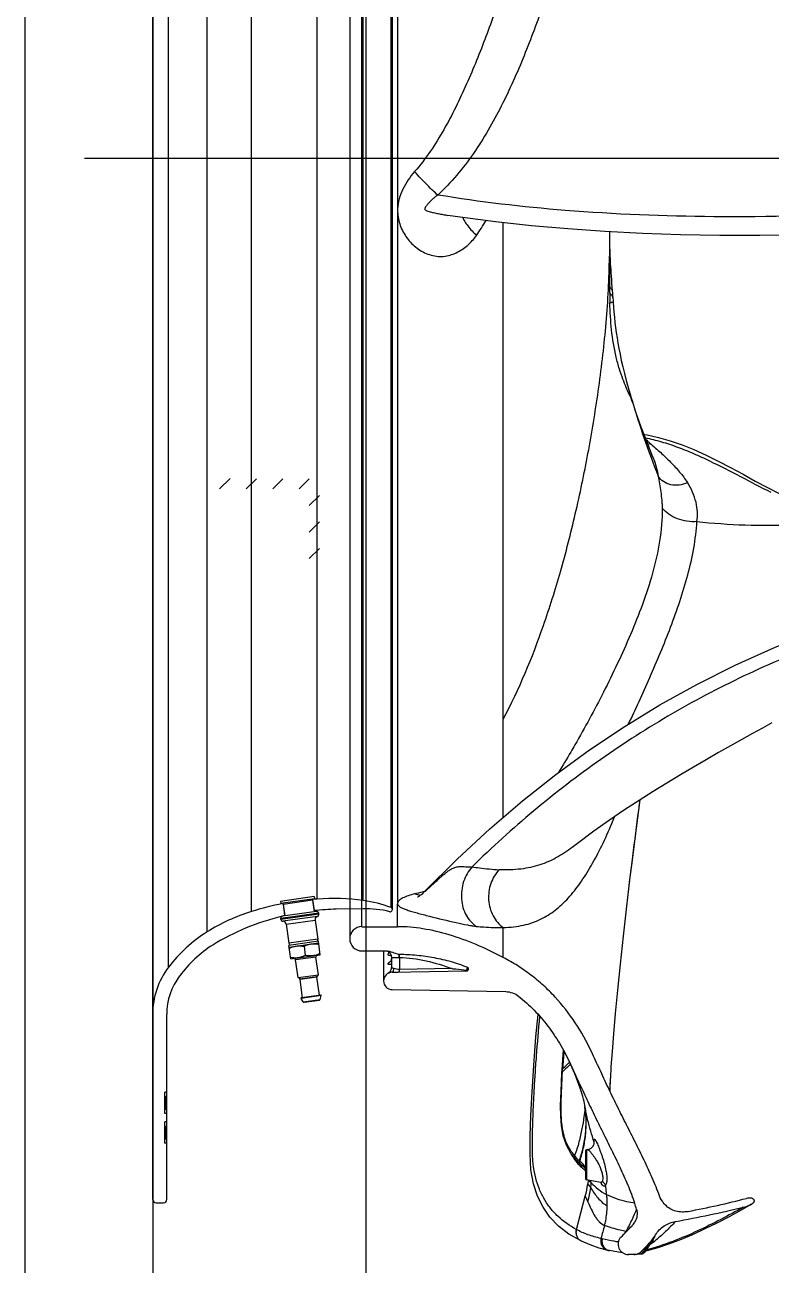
# Model space of a CAD drawing. Header units: millimetres. Extents: x -95754 to 177808, y 34455 to 150605.
# Drawn here: x 174291.5 to 174466.5, y 139345.3 to 139636.2 of the extents above; entities that cross this region are included whole.
import ezdxf

# ---------------------------------------------------------------- set-up
doc = ezdxf.new("R2010")
doc.units = ezdxf.units.MM
doc.header["$LTSCALE"] = 300
doc.linetypes.add('HIDDEN2', pattern=[4.7625, 3.175, -1.5875])
doc.layers.add('A-ETC-기계', color=253, linetype='Continuous')
doc.layers.add('HID', color=86, linetype='HIDDEN2')

# ---------------------------------------------------------------- blocks, each defined once
blk = doc.blocks.new('HATCHING_BL1', base_point=(26.854, 62.733))
at = {"color": 8, "linetype": 'Continuous'}
for p, q in [((25.693, 74.331), (25.56, 74.465)), ((25.693, 73.554), (25.393, 73.854)), ((25.693, 72.776), (25.393, 73.076)), ((25.602, 72.089), (25.393, 72.298)), ((26.383, 72.086), (26.084, 72.385)), ((27.163, 72.084), (26.862, 72.385)), ((27.943, 72.081), (27.64, 72.385)), ((25.983, 53.045), (25.687, 53.341)), ((26.761, 53.045), (26.462, 53.343)), ((27.539, 53.045), (27.237, 53.346)), ((28.316, 53.045), (28.012, 53.348)), ((25.693, 52.557), (25.393, 52.857)), ((25.693, 51.78), (25.393, 52.08)), ((25.693, 51.002), (25.393, 51.302))]:
    blk.add_line(p, q, dxfattribs=at)
blk = doc.blocks.new('A$Cefb55bcc')
at = {"color": 8, "linetype": 'ByBlock', "ltscale": 3}
for p, q in [((132.12, -125.39), (132.12, -975.39)), ((162.12, -175.7), (162.12, -924.99)), ((212.12, -175.7), (212.12, -924.99)), ((162.12, -794.45), (162.12, -306.24)), ((165.8, -740.02), (165.8, -360.68)), ((174.85, -731.72), (174.85, -368.97)), ((208.31, -367.37), (208.31, -733.32)), ((211.16, -730.48), (211.16, -370.22)), ((185.25, -726.93), (185.25, -373.76)), ((218, -726.01), (218, -374.68)), ((218.31, -726.48), (218.31, -374.22)), ((200.71, -724), (200.71, -376.7)), ((211.49, -724.35), (211.49, -376.35)), ((219.53, -383.29), (219.53, -562.24)), ((234.3, -550.35), (146.12, -550.35)), ((626.85, -550.35), (200.31, -550.35)), ((219.53, -562.8), (219.53, -724.96)), ((231.31, -563.66), (231.31, -563.66)), ((244.31, -611.34), (244.31, -565.38)), ((269.21, -569.34), (269.21, -569.64)), ((269.21, -569.64), (269.22, -570.01)), ((269.22, -570.01), (269.23, -570.43)), ((269.2, -572.58), (269.19, -574.32)), ((269.23, -570.43), (269.24, -570.89)), ((269.28, -572.22), (269.29, -572.58)), ((269.29, -572.58), (269.3, -572.82)), ((269.3, -572.82), (269.32, -573.31)), ((269.87, -581.37), (269.87, -581.37)), ((270, -582.94), (270, -582.94)), ((273.98, -605.4), (273.98, -605.4)), ((273.98, -605.4), (274.03, -605.56)), ((274.58, -607.35), (274.48, -607.06)), ((274.58, -607.36), (274.58, -607.35)), ((244.31, -644.45), (244.31, -611.34)), ((279.34, -620.26), (279.34, -620.26)), ((244.31, -704.8), (244.31, -644.45)), ((269.75, -706.25), (269.76, -706.23)), ((269.76, -706.31), (269.77, -706.29)), ((261.7, -710.95), (260.46, -711.89)), ((274.44, -715.36), (274.09, -718.24)), ((274.36, -716.04), (273.86, -720.08)), ((274.09, -718.24), (273.93, -719.57)), ((273.93, -719.57), (273.78, -720.78)), ((199.99, -723.43), (192.07, -724.54)), ((200.06, -723.93), (192.14, -725.03)), ((199.56, -724.3), (192.73, -725.26)), ((199.56, -724.3), (199.94, -726.97)), ((199.59, -724.13), (199.95, -726.71)), ((199.99, -723.43), (200.06, -723.93)), ((192.07, -724.54), (192.14, -725.03)), ((200.48, -726.89), (192.56, -728)), ((192.66, -725.1), (193.05, -727.89)), ((192.73, -725.26), (193.1, -727.93)), ((199.95, -726.71), (199.9, -726.72)), ((211.49, -726.28), (205.16, -726.39)), ((219.53, -730.48), (219.53, -725.1)), ((201.04, -727.32), (192.13, -728.57)), ((192.17, -728.79), (192.13, -728.57)), ((201.08, -727.54), (192.17, -728.79)), ((200.74, -728.08), (192.63, -729.22)), ((193.1, -727.88), (193.05, -727.89)), ((193.38, -729.91), (200.21, -728.95)), ((193.38, -729.91), (194.01, -734.36)), ((200.21, -728.95), (200.84, -733.41)), ((201.08, -727.54), (201.04, -727.32)), ((211.16, -730.48), (219.53, -730.48)), ((244.31, -737.7), (244.31, -730.68)), ((200.84, -733.41), (194.01, -734.36)), ((194.01, -734.36), (194.27, -734.83)), ((200.95, -733.89), (194.03, -734.86)), ((194.47, -738.03), (194.03, -734.86)), ((194.08, -735.26), (201.01, -734.29)), ((197.59, -735.08), (197.89, -737.24)), ((200.84, -733.41), (200.71, -733.93)), ((201.4, -737.06), (200.96, -733.89)), ((194.47, -738.03), (201.4, -737.06)), ((200.37, -737.61), (195.61, -738.28)), ((196.2, -742.43), (195.61, -738.28)), ((200.95, -741.77), (200.37, -737.61)), ((211.16, -736.17), (216.85, -736.17)), ((216.24, -736.17), (216.24, -743.21)), ((218.14, -737.54), (218.14, -740.09)), ((219.82, -737.7), (219.96, -737.7)), ((219.96, -737.7), (219.96, -740.53)), ((196.2, -742.43), (200.95, -741.77)), ((200.66, -742.15), (200.95, -741.77)), ((218.24, -741.18), (235.76, -740.87)), ((218.34, -741.16), (218.24, -741.16)), ((219.96, -741.14), (219.67, -741.14)), ((232.3, -740.32), (219.96, -740.53)), ((235.77, -740.7), (235.88, -740.73)), ((236.11, -740.34), (236.05, -740.63)), ((196.58, -742.72), (196.2, -742.43)), ((196.58, -742.72), (200.66, -742.15)), ((200.62, -742.3), (196.66, -742.86)), ((197.26, -747.13), (196.66, -742.86)), ((201.22, -746.58), (200.62, -742.3)), ((201.62, -746.66), (196.9, -747.32)), ((197.4, -748.1), (196.9, -747.32)), ((201.51, -746.53), (196.97, -747.17)), ((197.4, -748.1), (201.34, -747.55)), ((201.34, -747.55), (201.62, -746.66)), ((218.24, -745.24), (244.89, -745.71)), ((197.6, -748.19), (201.18, -747.69)), ((165.42, -794.45), (165.42, -751.01)), ((258.11, -764.04), (258.41, -759.4)), ((264.99, -759.77), (264.97, -759.73)), ((258.07, -764.74), (258.11, -764.03)), ((258.11, -764.03), (258.11, -764.04)), ((258.18, -764.76), (258.2, -764.49)), ((258.19, -764.75), (258.2, -764.49)), ((258.2, -764.49), (258.22, -764.04)), ((258.22, -764.04), (258.24, -763.78)), ((259.82, -762.16), (259.83, -762.19)), ((269.57, -763.36), (269.42, -766.02)), ((269.42, -765.99), (269.41, -766.1)), ((269.42, -766.02), (269.41, -766.1)), ((269.44, -765.54), (269.42, -766.02)), ((165.42, -769.27), (164.92, -769.27)), ((164.92, -774.27), (164.92, -769.27)), ((164.92, -770.27), (165.22, -770.27)), ((165.22, -773.27), (165.22, -770.27)), ((164.92, -771.8), (165.22, -771.8)), ((164.92, -773.27), (165.22, -773.27)), ((263.46, -772.88), (263.46, -772.91)), ((263.53, -773.06), (263.52, -772.92)), ((165.42, -774.27), (164.92, -774.27)), ((165.42, -776.27), (164.92, -776.27)), ((164.92, -781.27), (164.92, -776.27)), ((164.92, -777.27), (165.22, -777.27)), ((164.92, -778.8), (165.22, -778.8)), ((165.22, -780.27), (165.22, -777.27)), ((164.92, -780.27), (165.22, -780.27)), ((165.42, -781.27), (164.92, -781.27)), ((261.43, -785.2), (261.43, -785.2)), ((261.45, -785.22), (261.44, -785.21)), ((261.46, -785.23), (261.45, -785.22)), ((261.47, -785.24), (261.46, -785.23)), ((261.48, -785.26), (261.47, -785.24)), ((261.49, -785.27), (261.48, -785.26)), ((261.52, -785.29), (261.49, -785.27)), ((261.68, -785.48), (261.52, -785.29)), ((263.59, -783.1), (263.59, -789.6)), ((263.59, -783.11), (263.59, -789.59)), ((264.09, -782.76), (263.84, -782.81)), ((263.84, -782.81), (263.84, -789.89)), ((261.71, -785.51), (261.68, -785.48)), ((261.74, -785.54), (261.71, -785.51)), ((261.76, -785.57), (261.74, -785.54)), ((261.79, -785.59), (261.76, -785.57)), ((261.81, -785.62), (261.79, -785.59)), ((261.84, -785.65), (261.81, -785.62)), ((261.86, -785.67), (261.84, -785.65)), ((261.89, -785.7), (261.86, -785.67)), ((261.91, -785.72), (261.89, -785.7)), ((261.93, -785.75), (261.91, -785.72)), ((261.96, -785.77), (261.93, -785.75)), ((261.98, -785.79), (261.96, -785.77)), ((262.01, -785.82), (261.98, -785.79)), ((262.03, -785.84), (262.01, -785.82)), ((262.05, -785.86), (262.03, -785.84)), ((262.08, -785.88), (262.05, -785.86)), ((262.1, -785.91), (262.08, -785.88)), ((262.12, -785.93), (262.1, -785.91)), ((262.15, -785.95), (262.12, -785.93)), ((262.17, -785.97), (262.15, -785.95)), ((262.2, -785.99), (262.17, -785.97)), ((262.22, -786.01), (262.2, -785.99)), ((262.24, -786.03), (262.22, -786.01)), ((262.27, -786.05), (262.24, -786.03)), ((262.29, -786.07), (262.27, -786.05)), ((262.33, -786.1), (262.29, -786.07)), ((262.36, -786.13), (262.33, -786.1)), ((262.4, -786.16), (262.36, -786.13)), ((262.43, -786.19), (262.4, -786.16)), ((262.47, -786.22), (262.43, -786.19)), ((262.5, -786.25), (262.47, -786.22)), ((262.54, -786.28), (262.5, -786.25)), ((262.58, -786.3), (262.54, -786.28)), ((262.61, -786.33), (262.58, -786.3)), ((262.66, -786.37), (262.61, -786.33)), ((262.71, -786.41), (262.66, -786.37)), ((262.76, -786.45), (262.71, -786.41)), ((262.85, -786.51), (262.91, -786.55)), ((262.91, -786.55), (262.85, -786.51)), ((263.01, -786.63), (262.91, -786.55)), ((262.96, -786.59), (262.95, -786.58)), ((262.96, -786.59), (262.95, -786.58)), ((262.96, -786.59), (263.01, -786.63)), ((263.59, -787.29), (263.58, -787.27)), ((267.12, -790.47), (263.84, -789.89)), ((267.12, -790.47), (267.12, -790.47)), ((261.45, -801.49), (263.54, -793.72)), ((162.92, -795.25), (164.62, -795.25)), ((261.45, -801.49), (261.44, -801.48)), ((273.07, -801.95), (272.66, -802.52)), ((273.07, -801.95), (272.66, -802.52)), ((262.62, -804.2), (262.61, -804.19)), ((262.62, -804.2), (262.63, -804.2)), ((271.3, -804.36), (271.24, -804.43)), ((276.64, -806.68), (278.29, -805)), ((279.74, -804.28), (278.48, -805.26)), ((268.89, -806.4), (268.89, -806.4)), ((269.2, -806.46), (269.2, -806.46)), ((275.01, -807.35), (273.66, -807.35)), ((276.9, -807.21), (276.9, -807.21)), ((277.28, -806.97), (277.28, -806.97))]:
    blk.add_line(p, q, dxfattribs=at)
for points in [[(373.74, -564.81), (367.22, -565.39), (355.81, -566.28), (344.83, -567.01), (334.25, -567.57), (324.02, -567.98), (314.1, -568.25), (304.46, -568.37), (295.07, -568.36), (285.9, -568.2), (276.92, -567.9), (268.12, -567.45), (259.46, -566.86), (250.93, -566.1), (242.52, -565.18), (234.2, -564.08), (231.31, -563.66)], [(269.24, -570.89), (269.25, -571.39), (269.26, -571.66), (269.27, -571.93), (269.28, -572.22)], [(269.32, -573.31), (269.35, -573.8), (269.38, -574.41), (269.41, -575.05), (269.45, -575.71), (269.5, -576.42), (269.54, -577.16), (269.59, -577.94), (269.65, -578.75), (269.71, -579.61), (269.79, -580.52), (269.87, -581.37)], [(269.87, -581.37), (269.91, -581.82), (269.96, -582.46), (270, -582.94)], [(270, -582.94), (270.05, -583.73), (270.07, -584.05)], [(270.07, -584.05), (270.15, -585.17), (270.25, -586.38), (270.36, -587.57), (270.49, -588.76), (270.63, -589.94), (270.79, -591.14), (270.98, -592.35), (271.18, -593.6), (271.42, -594.89), (271.69, -596.25), (271.99, -597.69), (272.34, -599.21), (272.72, -600.78), (273.14, -602.4), (273.59, -604.05), (273.98, -605.4)], [(273.98, -605.4), (274.02, -605.51), (274.3, -606.47), (274.58, -607.35)], [(274.58, -607.36), (275.34, -609.72), (276.58, -613.27), (278.02, -617.05), (279.34, -620.26)], [(277.25, -615.03), (278.04, -615.15), (280.73, -615.75), (283.46, -616.53), (286.22, -617.48), (289.01, -618.6), (291.85, -619.88), (294.73, -621.3), (297.63, -622.82), (300.53, -624.39), (303.4, -625.97), (306.24, -627.48), (309.01, -628.89), (311.72, -630.16), (314.32, -631.24), (316.84, -632.13), (319.28, -632.83), (321.67, -633.36), (324.03, -633.71), (326.35, -633.89), (328.64, -633.91), (330.89, -633.77), (333.09, -633.48), (335.1, -633.09)], [(233.47, -714.62), (241.13, -707.52), (248.82, -700.94), (256.6, -694.8), (264.52, -689.04), (272.65, -683.61), (281.04, -678.49), (289.71, -673.67), (298.67, -669.16), (307.89, -664.99), (317.34, -661.19), (326.99, -657.77), (336.84, -654.72), (346.97, -652.03), (357.44, -649.69), (368.33, -647.7), (374.27, -646.8)], [(307.28, -682.64), (305.06, -683.89), (302.72, -685.2), (300.25, -686.59), (297.6, -688.08), (294.81, -689.67), (291.89, -691.34), (288.89, -693.09), (285.83, -694.9), (282.7, -696.79), (279.49, -698.77), (276.17, -700.87), (272.75, -703.11), (269.2, -705.52), (265.52, -708.12), (261.7, -710.95)], [(276.35, -700.76), (275.47, -707.34), (274.36, -716.04)], [(224.18, -723.51), (224.17, -723.52), (224.17, -723.52), (224.22, -723.5), (224.31, -723.45), (224.45, -723.37), (224.64, -723.27), (224.86, -723.12), (225.13, -722.93), (225.41, -722.69), (225.71, -722.42), (233.47, -714.62)], [(273.93, -719.57), (273.2, -725.65), (272.4, -732.67), (271.69, -739.29), (271.07, -745.37), (270.55, -750.83), (270.14, -755.62), (269.82, -759.77), (269.57, -763.36)], [(218.14, -737.54), (218.14, -737.5), (218.12, -737.36), (218.08, -737.22), (218.03, -737.08), (217.96, -736.95), (217.88, -736.82), (217.79, -736.71), (217.69, -736.61), (217.59, -736.53), (217.48, -736.45), (217.38, -736.38), (217.27, -736.33), (217.16, -736.28), (217.05, -736.25), (216.95, -736.22), (216.86, -736.2), (216.77, -736.19)], [(217.89, -738.71), (217.89, -738.71), (217.91, -738.68), (217.96, -738.61), (218.03, -738.5), (218.09, -738.34), (218.13, -738.15), (218.14, -738.06)], [(217.52, -741.21), (217.52, -741.21), (217.52, -741.21), (217.54, -741.2), (217.58, -741.17), (217.64, -741.12), (217.71, -741.06), (217.8, -740.96), (217.89, -740.84), (217.98, -740.7), (218.05, -740.54), (218.1, -740.36), (218.13, -740.18), (218.14, -740.09)], [(262.61, -804.19), (259.7, -802.57), (257.26, -800.69), (255.26, -798.59), (253.64, -796.27), (252.36, -793.69), (251.41, -790.81), (250.8, -787.54), (250.59, -783.77), (250.63, -779.59), (250.78, -774.73), (251.05, -769.2), (251.45, -763.05), (251.98, -756.34), (252.47, -751.08)], [(261.43, -785.2), (260.22, -783.74), (259.12, -781.76), (258.38, -779.56), (257.96, -777.17), (257.78, -774.85), (257.75, -772.39), (257.85, -769.17), (258.07, -764.74)], [(263.52, -772.92), (263.51, -772.89), (263.5, -772.77), (263.47, -772.59), (263.43, -772.31), (263.36, -771.96), (263.26, -771.51), (263.13, -770.96), (262.96, -770.3), (262.72, -769.49), (262.42, -768.55), (262.05, -767.49), (261.59, -766.28), (261.06, -764.96), (260.47, -763.58), (259.83, -762.19)], [(269.41, -766.1), (269.32, -767.93), (269.28, -768.99)], [(264.09, -782.76), (264.22, -782.74), (264.48, -782.65), (264.72, -782.54), (264.92, -782.41), (265.1, -782.25), (265.26, -782.09), (265.38, -781.92), (265.48, -781.75), (265.55, -781.6), (265.6, -781.47), (265.62, -781.36), (265.64, -781.28), (265.65, -781.22), (265.65, -781.21)], [(261.44, -785.21), (261.43, -785.2), (261.43, -785.2)], [(263, -786.62), (262.98, -786.6), (262.97, -786.59), (262.96, -786.58)], [(263.5, -787.16), (263.46, -787.11), (263.42, -787.06), (263.38, -787.02), (263.34, -786.97), (263.3, -786.92), (263.26, -786.88), (263.22, -786.84), (263.18, -786.8), (263.15, -786.76), (263.11, -786.72), (263.08, -786.69), (263.05, -786.66), (263.02, -786.64), (263, -786.62)], [(263.58, -787.27), (263.54, -787.22), (263.5, -787.16)], [(267.39, -790.59), (267.39, -790.59), (267.36, -790.56), (267.29, -790.52), (267.18, -790.48), (267.12, -790.47)], [(302.5, -795.56), (300.12, -796.93), (297.26, -798.51), (294.42, -800), (291.6, -801.38), (288.8, -802.65), (286.03, -803.82), (283.28, -804.86), (280.58, -805.77), (277.94, -806.54), (277.54, -806.64)], [(268.89, -806.4), (266.79, -805.87), (264.68, -805.12), (262.63, -804.2)], [(279.86, -803.03), (279.6, -803.49), (279.03, -804.42), (278.45, -805.32), (277.87, -806.18), (277.42, -806.81)], [(269.2, -806.46), (269.11, -806.44), (268.89, -806.4)], [(272.33, -806.95), (271.81, -806.89), (270.44, -806.69), (269.2, -806.46)], [(276.08, -807.32), (275.7, -807.34), (275.31, -807.35), (275.01, -807.35)], [(276.9, -807.21), (276.87, -807.22), (276.82, -807.23), (276.78, -807.24), (276.74, -807.25), (276.7, -807.26), (276.67, -807.27), (276.63, -807.27), (276.6, -807.28), (276.56, -807.28), (276.53, -807.29), (276.49, -807.29), (276.45, -807.29), (276.41, -807.3), (276.37, -807.3), (276.33, -807.31), (276.29, -807.31), (276.24, -807.31), (276.19, -807.31), (276.14, -807.32), (276.08, -807.32)], [(277.28, -806.97), (277.27, -806.98), (277.24, -807.01), (277.2, -807.04), (277.15, -807.08), (277.1, -807.11), (277.05, -807.14), (277.01, -807.16), (276.96, -807.18), (276.92, -807.2), (276.9, -807.21)], [(277.42, -806.81), (277.39, -806.86), (277.31, -806.94), (277.28, -806.97)]]:
    blk.add_lwpolyline(points, dxfattribs=at)
for centre, radius, start, end in [((168.02, -520.19), 84.98, 325.4695, 328.2673), ((626.47, -575.14), 357.27, 179.8679, 180.822), ((613.92, -575.29), 344.73, 180.8269, 181.0812), ((606.33, -575.44), 337.13, 181.0807, 181.4841), ((691.58, -481.73), 435.52, 196.5177, 196.7234), ((485.11, -543.77), 219.94, 196.7232, 201.6178), ((152.75, -656.94), 127, 337.1355, 337.9), ((199.86, -724.26), 0.3, 97.9731, 187.9731), ((205.42, -791.02), 67.19, 94.0214, 94.9487), ((204.39, -776.34), 52.47, 82.2268, 94.0214), ((198.81, -770.01), 45.17, 107.4767, 122.0319), ((205.42, -791.02), 67.19, 100.9967, 107.4767), ((192.43, -725.3), 0.3, 7.9731, 97.9731), ((206.16, -784.03), 57.65, 91, 96.1882), ((200.55, -727.39), 0.5, 7.9731, 97.9731), ((207.52, -753.41), 29.33, 69.0782, 82.2268), ((211.92, -750.82), 24.54, 76.4187, 91), ((217.81, -726.48), 0.5, 254.9225, 68.343), ((206.16, -784.03), 57.65, 103.7661, 121.3449), ((192.63, -728.5), 0.5, 97.9731, 187.9731), ((192.66, -728.72), 0.5, 187.9731, 266.8856), ((206.16, -784.03), 57.65, 103.1494, 103.6484), ((192.59, -730.02), 0.8, 7.9731, 86.8856), ((201, -728.84), 0.8, 109.0606, 187.9731), ((200.58, -727.61), 0.5, 289.0606, 7.9731), ((192.79, -760.39), 33.82, 122.0319, 142.948), ((211.16, -733.32), 2.85, 90, 270), ((192.79, -760.39), 30.52, 122.988, 142.948), ((195.22, -738.33), 0.4, 7.9731, 97.9731), ((200.76, -737.55), 0.4, 97.9731, 187.9731), ((218.64, -739.94), 1.56, 113.4045, 114.1952), ((101.42, -736.52), 118.54, 359.4277, 359.8096), ((180.36, -751.01), 18.25, 142.948, 180), ((218.27, -743.21), 2.03, 91, 269), ((218.25, -743.3), 2.14, 91.9592, 95.019), ((218.25, -743.29), 2.13, 90.4401, 91.9568), ((215.32, -477.88), 263.3, 270.657, 270.9463), ((235.69, -741.06), 0.37, 77.1878, 82.4788), ((235.76, -740.57), 0.3, 271, 348.9326), ((180.36, -751.01), 14.95, 142.948, 180), ((196.46, -742.88), 0.2, 7.9731, 52.9731), ((200.82, -742.27), 0.2, 142.9731, 187.9731), ((196.98, -747.27), 0.1, 97.9731, 212.9731), ((201.15, -747.49), 0.2, 277.9731, 342.9731), ((201.52, -746.63), 0.1, 342.9731, 97.9731), ((197.57, -747.99), 0.2, 212.9731, 277.9731), ((639.59, -786.13), 382, 176.0228, 176.6458), ((242.67, -745.54), 23.98, 310.4789, 315.8036), ((494.76, -778.02), 225.67, 177.2056, 177.4817), ((540.17, -780.23), 271.13, 177.0118, 177.2054), ((483.84, -777.5), 214.73, 177.4906, 177.7403), ((242.61, -771.34), 20.91, 355.3324, 355.6922), ((248.72, -771.78), 14.78, 355.8907, 356.7973), ((245.2, -771.54), 18.31, 355.798, 355.9264), ((268.67, -772.49), 5.17, 186.2692, 189.4585), ((264.18, -781.45), 1.47, 7.105, 15.8872), ((263.89, -783.1), 0.3, 100, 180), ((270.31, -778.32), 11.51, 228.0913, 234.2893), ((267.31, -780.39), 7.57, 232.6399, 233.6841), ((269.22, -777.81), 10.78, 233.6438, 233.8317), ((275.89, -768.62), 22.14, 234.1133, 234.2689), ((270.76, -775.99), 13.16, 233.6295, 233.8089), ((242.16, -787.99), 22.13, 345.0028, 352.6355), ((263.89, -789.6), 0.3, 180, 260), ((259.06, -790.79), 5.83, 2.6179, 7.1422), ((271.1, -788.83), 4.22, 203.408, 204.7032), ((270.73, -789), 3.82, 204.713, 205.4679), ((162.92, -794.45), 0.8, 180, 270), ((164.62, -794.45), 0.8, 270, 0), ((236.76, -808.09), 40.43, 16.2899, 18.3713), ((241.85, -556.37), 246.98, 279.9886, 283.755), ((239.97, -551.32), 250.53, 280.9777, 284.1868), ((271.46, -797.67), 4.25, 315.5346, 330.6436), ((436.16, -848.83), 174.9, 163.9762, 165.0147), ((-644.76, 103.06), 1289.08, 315.32483, 315.48891), ((270.48, -802.39), 2.63, 6.7993, 9.6773), ((269.97, -796.82), 11.67, 315.4895, 329.5108), ((263.53, -802.28), 2.12, 244.425, 244.8429), ((276.12, -769.37), 35.38, 255.4026, 255.8888), ((273.86, -804.71), 2.63, 173.7359, 179.5528), ((266.4, -793.03), 12.39, 293.0447, 293.2307), ((247.27, -786.94), 35.9, 326.6203, 329.7888), ((275.07, -805.13), 2.21, 308.6812, 315.3631), ((275.97, -805.69), 1.64, 297.91, 301.3101), ((275.95, -805.66), 1.67, 301.3703, 315.9298), ((276.53, -806.18), 1.09, 289.8, 297.4331), ((276.53, -806.18), 1.09, 297.4454, 306.6146), ((248.34, -787.63), 34.63, 326.3398, 326.6087), ((276.53, -806.18), 1.09, 306.6242, 313.2879)]:
    blk.add_arc(centre, radius, start, end, dxfattribs=at)
for points, knots in [([(244.31, -510.39), (243.01, -514.19), (240.32, -521.75), (236.59, -531.05), (233.22, -538.31), (230.41, -543.61), (227.26, -548.71), (224.83, -551.89), (223.52, -553.39)], [0, 0, 0, 0, 0.250638, 0.501032, 0.62599, 0.750741, 0.875347, 1, 1, 1, 1]), ([(253.75, -514.1), (252.32, -518.18), (250.06, -524.26), (246.67, -532.21), (243.89, -538.05), (240.83, -543.73), (236.25, -550.99), (232.1, -555.99), (228.95, -558.9)], [0, 0, 0, 0, 0.251318, 0.37669, 0.501795, 0.626618, 0.751202, 1, 1, 1, 1]), ([(223.52, -553.39), (222.98, -554.01), (221.99, -555.34), (220.74, -557.47), (219.81, -559.77), (219.55, -561.41), (219.53, -562.24)], [0, 0, 0, 0, 0.249934, 0.500162, 0.750255, 1, 1, 1, 1]), ([(228.95, -558.9), (228.57, -558.58), (227.75, -557.83), (225.91, -556.02), (224.49, -554.49), (223.52, -553.39)], [0, 0, 0, 0, 0.190599, 0.432261, 1, 1, 1, 1]), ([(228.95, -558.9), (228.73, -559.03), (228.31, -559.34), (227.73, -559.86), (227.18, -560.4), (226.74, -560.88), (226.4, -561.28), (226.2, -561.53), (226.06, -561.74), (225.96, -561.91), (225.9, -562.06), (225.89, -562.19), (225.94, -562.35), (226.13, -562.49), (226.47, -562.64), (227.09, -562.82), (227.98, -563.03), (229.06, -563.25), (230.17, -563.46), (230.93, -563.6), (231.31, -563.66)], [0, 0, 0, 0, 0.075442, 0.151335, 0.227254, 0.303046, 0.340838, 0.378524, 0.397352, 0.416229, 0.435174, 0.444446, 0.453034, 0.481934, 0.509176, 0.562672, 0.669046, 0.776228, 0.885698, 1, 1, 1, 1]), ([(373.74, -559.97), (360.04, -561.32), (333.39, -563.4), (295.01, -564.38), (260.39, -563.04), (238.84, -560.54), (228.95, -558.9)], [0, 0, 0, 0, 0.284469, 0.552321, 0.7928, 1, 1, 1, 1]), ([(219.53, -562.24), (219.52, -562.33), (219.52, -562.52), (219.52, -562.7), (219.53, -562.8)], [0, 0, 0, 0, 0.500024, 1, 1, 1, 1]), ([(219.53, -562.8), (219.56, -563.9), (220, -566.12), (221.62, -569.07), (223.98, -571.47), (226.47, -572.8), (228.62, -573.29), (230.25, -573.33), (231.83, -573.04), (233.31, -572.46), (234.68, -571.67), (236.35, -570.4), (237.44, -569.23), (238.03, -568.36)], [0, 0, 0, 0, 0.127611, 0.255419, 0.383459, 0.510824, 0.573906, 0.636127, 0.697488, 0.758227, 0.818643, 0.878966, 1, 1, 1, 1]), ([(234.79, -564.16), (234.93, -564.49), (235.31, -565.18), (236.34, -566.63), (237.31, -567.68), (238.03, -568.36)], [0, 0, 0, 0, 0.202447, 0.441081, 1, 1, 1, 1]), ([(269.21, -567.51), (269.21, -567.94), (269.21, -569.62), (269.2, -571.31), (269.2, -572.58)], [0, 0, 0, 0, 0.250286, 1, 1, 1, 1]), ([(244.31, -681.78), (248.04, -674.76), (252.81, -663.28), (257.89, -647.03), (261.35, -633.56), (264.29, -619.43), (266.71, -604.78), (268.2, -592.27), (268.96, -582.07), (269.16, -576.91), (269.19, -574.32)], [0, 0, 0, 0, 0.214777, 0.333996, 0.459759, 0.59006, 0.723739, 0.860568, 0.9301, 1, 1, 1, 1]), ([(269.19, -574.32), (269.19, -574.18), (269.2, -573.94), (269.21, -573.66), (269.22, -573.48), (269.23, -573.38), (269.24, -573.3), (269.25, -573.23), (269.27, -573.18), (269.27, -573.16), (269.29, -573.14), (269.3, -573.15), (269.31, -573.17), (269.32, -573.2), (269.32, -573.25), (269.32, -573.29), (269.32, -573.31)], [0, 0, 0, 0, 0.298341, 0.529083, 0.620447, 0.696537, 0.757979, 0.805442, 0.839644, 0.861453, 0.872536, 0.880608, 0.896582, 0.922032, 0.956686, 1, 1, 1, 1]), ([(269.23, -580.27), (269.33, -580.49), (269.53, -580.78), (269.78, -581.11), (269.86, -581.29), (269.87, -581.37)], [0, 0, 0, 0, 0.575621, 0.808629, 1, 1, 1, 1]), ([(270, -582.94), (269.98, -582.73), (269.7, -582.32), (269.39, -582), (269.25, -581.8)], [0, 0, 0, 0, 0.461879, 1, 1, 1, 1]), ([(270.07, -584.05), (270.07, -584.05), (270.06, -584.06), (270.05, -584.06), (270.02, -584.07), (269.98, -584.08), (269.91, -584.09), (269.81, -584.11), (269.69, -584.13), (269.53, -584.15), (269.4, -584.16), (269.31, -584.17)], [0, 0, 0, 0, 0.008404, 0.028319, 0.059232, 0.100014, 0.206434, 0.338786, 0.490832, 0.656974, 1, 1, 1, 1]), ([(273.8, -605.5), (273.58, -605.01), (273.08, -603.89), (272.3, -601.96), (271.48, -599.59), (270.44, -595.76), (269.6, -590.57), (269.36, -586.29), (269.31, -584.17)], [0, 0, 0, 0, 0.073125, 0.168041, 0.283321, 0.415758, 0.710041, 1, 1, 1, 1]), ([(274.48, -607.06), (274.39, -606.84), (274.17, -606.32), (273.94, -605.8), (273.8, -605.5)], [0, 0, 0, 0, 0.412224, 1, 1, 1, 1]), ([(307.13, -628.65), (304.74, -627.48), (299.97, -624.97), (293.97, -621.85), (289.03, -619.57), (285.28, -618.05), (281.48, -616.78), (278.9, -616.15), (277.59, -615.9)], [0, 0, 0, 0, 0.246973, 0.501279, 0.62801, 0.753058, 0.876491, 1, 1, 1, 1]), ([(277.68, -616.15), (277.77, -616.24), (278.12, -616.58), (278.49, -616.91), (278.78, -617.16)], [0, 0, 0, 0, 0.248565, 1, 1, 1, 1]), ([(278.78, -617.16), (278.73, -617.19), (278.54, -617.31), (278.33, -617.39), (278.17, -617.41)], [0, 0, 0, 0, 0.265674, 1, 1, 1, 1]), ([(278.78, -617.16), (279.6, -617.87), (281.23, -619.29), (283.57, -621.5), (285.69, -623.82), (286.93, -625.49), (287.48, -626.34)], [0, 0, 0, 0, 0.257306, 0.51092, 0.758999, 1, 1, 1, 1]), ([(279.34, -620.26), (279.49, -620.61), (280.05, -622.09), (280.42, -623.63), (280.64, -624.8)], [0, 0, 0, 0, 0.244914, 1, 1, 1, 1]), ([(280.64, -624.8), (280.76, -625.4), (280.98, -626.63), (281.26, -628.51), (281.45, -630.11), (281.55, -631.39), (281.58, -632.02), (281.59, -632.33)], [0, 0, 0, 0, 0.24193, 0.494226, 0.750017, 0.876519, 1, 1, 1, 1]), ([(287.48, -626.34), (286.87, -626.64), (285.57, -627.04), (283.58, -626.97), (281.82, -626.22), (280.96, -625.31), (280.64, -624.8)], [0, 0, 0, 0, 0.26813, 0.52278, 0.7644, 1, 1, 1, 1]), ([(289.71, -635.48), (289.98, -634), (289.74, -630.71), (288.4, -627.75), (287.48, -626.34)], [0, 0, 0, 0, 0.473165, 1, 1, 1, 1]), ([(281.59, -632.33), (281.62, -634.92), (281.16, -640.08), (279.42, -647.61), (277.02, -654.9), (274.2, -661.97), (271.11, -668.82), (266.86, -677.5), (263.43, -683.79), (261.09, -687.86)], [0, 0, 0, 0, 0.129846, 0.258675, 0.387141, 0.51475, 0.640681, 0.764092, 1, 1, 1, 1]), ([(289.71, -635.48), (288.93, -635.54), (287.37, -635.49), (285.12, -634.91), (283.13, -633.87), (282.04, -632.88), (281.59, -632.33)], [0, 0, 0, 0, 0.25938, 0.516232, 0.764454, 1, 1, 1, 1]), ([(289.71, -635.48), (297.23, -636.24), (312.38, -636.85), (327.49, -635.04), (334.87, -633.39)], [0, 0, 0, 0, 0.499965, 1, 1, 1, 1]), ([(273.62, -683.05), (274.49, -681.26), (276.21, -677.59), (279.62, -670.04), (282.86, -662.24), (285.75, -654.2), (287.64, -648.04), (289.08, -641.8), (289.61, -637.58), (289.71, -635.48)], [0, 0, 0, 0, 0.1184, 0.240472, 0.492198, 0.620085, 0.748021, 0.874952, 1, 1, 1, 1]), ([(380.11, -649.2), (373.36, -650.02), (359.9, -652.14), (340, -656.81), (320.56, -663.05), (301.8, -670.87), (283.91, -680.22), (267.05, -691.01), (251.36, -703.07), (241.64, -711.89), (236.99, -716.45)], [0, 0, 0, 0, 0.126721, 0.253613, 0.380309, 0.506465, 0.631775, 0.755907, 0.878683, 1, 1, 1, 1]), ([(261.09, -687.86), (260.77, -688.41), (259.51, -690.59), (258.22, -692.75), (257.24, -694.34)], [0, 0, 0, 0, 0.254286, 1, 1, 1, 1]), ([(276.32, -700.82), (276.15, -702.06), (275.51, -706.91), (274.89, -711.76), (274.44, -715.36)], [0, 0, 0, 0, 0.257875, 1, 1, 1, 1]), ([(244.31, -730.68), (245.15, -730.66), (246.75, -730.56), (249.05, -730.17), (251.15, -729.59), (253.07, -728.79), (254.85, -727.8), (257.09, -726.22), (259.68, -723.76), (261.95, -720.87), (263.68, -718.28), (265.43, -715.39), (267.52, -711.41), (269.02, -708.06), (269.76, -706.31)], [0, 0, 0, 0, 0.067156, 0.128407, 0.185757, 0.240572, 0.294293, 0.348091, 0.459009, 0.578017, 0.64135, 0.707397, 0.847991, 1, 1, 1, 1]), ([(260.46, -711.89), (259.31, -712.78), (256.89, -714.39), (253.55, -715.85), (250.7, -716.62), (247.53, -717.15), (245.04, -717.19), (243.34, -717.12)], [0, 0, 0, 0, 0.23812, 0.473769, 0.594823, 0.721002, 1, 1, 1, 1]), ([(225.91, -722.22), (225.91, -722.22), (225.89, -722.25), (225.94, -722.22), (225.97, -722.19), (226.03, -722.14), (226.1, -722.09), (226.17, -722.02), (226.25, -721.96), (226.34, -721.87), (226.47, -721.76), (226.67, -721.58), (226.93, -721.34), (227.24, -721.06), (227.65, -720.67), (228.38, -720), (229.21, -719.23), (230.07, -718.48), (230.74, -717.93), (231.42, -717.4), (232.16, -716.91), (232.98, -716.54), (233.86, -716.38), (234.72, -716.38), (235.53, -716.43), (236.28, -716.47), (236.76, -716.47), (236.99, -716.45)], [0, 0, 0, 0, 0.001953, 0.003688, 0.008341, 0.014458, 0.021263, 0.028434, 0.035826, 0.043361, 0.058709, 0.074291, 0.105847, 0.137705, 0.169744, 0.234148, 0.363667, 0.428699, 0.49397, 0.559653, 0.626197, 0.694331, 0.76298, 0.828518, 0.889811, 0.947144, 1, 1, 1, 1]), ([(236.99, -716.45), (236.1, -717.43), (234.74, -719.87), (234.32, -723.31), (234.79, -725.99), (235.52, -727.8), (236.6, -729.33), (237.53, -730.11), (238.03, -730.41)], [0, 0, 0, 0, 0.253445, 0.516906, 0.646243, 0.770441, 0.888293, 1, 1, 1, 1]), ([(236.99, -716.45), (237.56, -716.54), (239.67, -716.83), (241.79, -717.05), (243.34, -717.12)], [0, 0, 0, 0, 0.269483, 1, 1, 1, 1]), ([(243.34, -717.12), (242.91, -717.57), (242.14, -718.59), (241.05, -720.93), (240.62, -724.22), (241.49, -727.4), (242.91, -729.49), (243.82, -730.33), (244.31, -730.68)], [0, 0, 0, 0, 0.123153, 0.249556, 0.506003, 0.758771, 0.881256, 1, 1, 1, 1]), ([(223.52, -722.8), (223.02, -722.91), (222.09, -723.18), (221.01, -723.62), (220.31, -724.02), (219.83, -724.37), (219.55, -724.72), (219.53, -724.96)], [0, 0, 0, 0, 0.330957, 0.618276, 0.741631, 0.847027, 1, 1, 1, 1]), ([(225.9, -722.23), (225.71, -722.28), (224.92, -722.47), (224.12, -722.66), (223.52, -722.8)], [0, 0, 0, 0, 0.241448, 1, 1, 1, 1]), ([(224.83, -723.15), (224.72, -723.13), (224.27, -723.07), (223.83, -722.93), (223.52, -722.8)], [0, 0, 0, 0, 0.244035, 1, 1, 1, 1]), ([(219.53, -724.96), (219.52, -724.98), (219.52, -725.03), (219.52, -725.07), (219.53, -725.1)], [0, 0, 0, 0, 0.501547, 1, 1, 1, 1]), ([(219.53, -725.1), (219.56, -725.43), (219.98, -725.78), (220.48, -726.06), (221.01, -726.3), (221.8, -726.6), (222.88, -726.93), (224.14, -727.28), (225.54, -727.65), (228.6, -728.42), (232.06, -729.28), (235.41, -730), (236.99, -730.28), (237.7, -730.38), (238.03, -730.41)], [0, 0, 0, 0, 0.051162, 0.069769, 0.090848, 0.140269, 0.198931, 0.266114, 0.340854, 0.421715, 0.752637, 0.889889, 0.948899, 1, 1, 1, 1]), ([(244.31, -737.7), (242.24, -736.6), (238.09, -734.61), (231.79, -732.32), (225.61, -730.85), (221.51, -730.48), (219.53, -730.48)], [0, 0, 0, 0, 0.270227, 0.528171, 0.77169, 1, 1, 1, 1]), ([(238.03, -730.41), (238.59, -730.46), (240.68, -730.63), (242.78, -730.72), (244.31, -730.68)], [0, 0, 0, 0, 0.270326, 1, 1, 1, 1]), ([(194.12, -735.57), (194.39, -735.44), (194.94, -735.2), (195.52, -735.06), (195.81, -735.02)], [0, 0, 0, 0, 0.501865, 1, 1, 1, 1]), ([(195.81, -735.02), (196.11, -734.98), (196.7, -734.95), (197.3, -735.03), (197.59, -735.08)], [0, 0, 0, 0, 0.498136, 1, 1, 1, 1]), ([(197.59, -735.08), (197.86, -734.95), (198.4, -734.71), (198.99, -734.57), (199.28, -734.53)], [0, 0, 0, 0, 0.501865, 1, 1, 1, 1]), ([(199.28, -734.53), (199.57, -734.49), (200.17, -734.47), (200.76, -734.55), (201.05, -734.6)], [0, 0, 0, 0, 0.498136, 1, 1, 1, 1]), ([(197.89, -737.24), (197.62, -737.37), (197.08, -737.61), (196.49, -737.75), (196.2, -737.79)], [0, 0, 0, 0, 0.501865, 1, 1, 1, 1]), ([(199.67, -737.3), (199.37, -737.35), (198.78, -737.37), (198.18, -737.29), (197.89, -737.24)], [0, 0, 0, 0, 0.498136, 1, 1, 1, 1]), ([(216.85, -736.17), (217.35, -736.17), (218.34, -736.44), (219.27, -736.85), (219.77, -736.9)], [0, 0, 0, 0, 0.499476, 1, 1, 1, 1]), ([(218.1, -737.3), (217.99, -737.28), (217.8, -737.27), (217.56, -737.24), (217.4, -737.2), (217.31, -737.1), (217.31, -736.97), (217.35, -736.83), (217.44, -736.67), (217.52, -736.56), (217.57, -736.51)], [0, 0, 0, 0, 0.231907, 0.387151, 0.486817, 0.559034, 0.636212, 0.734508, 0.856254, 1, 1, 1, 1]), ([(218.14, -739.33), (217.99, -739.33), (217.76, -739.33), (217.5, -739.34), (217.35, -739.31), (217.31, -739.23), (217.31, -739.18), (217.34, -739.11), (217.4, -739), (217.52, -738.85), (217.72, -738.67), (217.9, -738.57), (218, -738.52)], [0, 0, 0, 0, 0.228101, 0.361245, 0.429246, 0.454475, 0.483577, 0.520178, 0.565149, 0.679323, 0.824008, 1, 1, 1, 1]), ([(218.14, -737.54), (218.14, -737.71), (218.55, -737.76), (218.87, -737.74), (219.28, -737.72), (219.59, -737.7), (219.82, -737.7)], [0, 0, 0, 0, 0.300452, 0.442157, 0.608166, 1, 1, 1, 1]), ([(219.77, -736.9), (219.78, -736.96), (219.8, -737.22), (219.81, -737.49), (219.82, -737.7)], [0, 0, 0, 0, 0.222928, 1, 1, 1, 1]), ([(219.96, -736.91), (221.32, -736.95), (224.05, -737.12), (228.1, -737.67), (232.08, -738.6), (234.66, -739.49), (235.93, -740.01)], [0, 0, 0, 0, 0.250014, 0.50002, 0.750015, 1, 1, 1, 1]), ([(219.96, -737.7), (222.08, -737.74), (226.29, -738.34), (230.33, -739.59), (232.3, -740.32)], [0, 0, 0, 0, 0.502177, 1, 1, 1, 1]), ([(264.97, -759.73), (263.88, -757.42), (261.36, -752.93), (257.42, -747.85), (253.78, -744.23), (250.82, -741.77), (247.66, -739.58), (245.44, -738.3), (244.31, -737.7)], [0, 0, 0, 0, 0.249934, 0.499829, 0.62487, 0.749909, 0.874951, 1, 1, 1, 1]), ([(217.33, -741.35), (217.32, -741.35), (217.3, -741.35), (217.32, -741.34), (217.32, -741.33)], [0, 0, 0, 0, 0.429218, 1, 1, 1, 1]), ([(217.32, -741.33), (217.35, -741.31), (217.43, -741.25), (217.52, -741.2), (217.58, -741.17)], [0, 0, 0, 0, 0.358778, 1, 1, 1, 1]), ([(217.67, -741.24), (217.59, -741.26), (217.48, -741.3), (217.36, -741.35), (217.33, -741.35)], [0, 0, 0, 0, 0.692788, 1, 1, 1, 1]), ([(218.07, -741.17), (218.03, -741.17), (217.9, -741.19), (217.76, -741.21), (217.67, -741.24)], [0, 0, 0, 0, 0.292126, 1, 1, 1, 1]), ([(218.67, -740.3), (218.6, -740.27), (218.46, -740.22), (218.29, -740.16), (218.19, -740.13), (218.14, -740.1), (218.14, -740.09)], [0, 0, 0, 0, 0.439947, 0.742196, 0.920977, 1, 1, 1, 1]), ([(218.3, -741.15), (218.31, -741.14), (218.36, -741.12), (218.4, -741.08), (218.43, -741.05)], [0, 0, 0, 0, 0.221921, 1, 1, 1, 1]), ([(218.43, -741.05), (218.51, -740.95), (218.63, -740.7), (218.68, -740.44), (218.67, -740.3)], [0, 0, 0, 0, 0.483279, 1, 1, 1, 1]), ([(219.96, -740.53), (219.73, -740.54), (219.29, -740.5), (218.86, -740.38), (218.67, -740.3)], [0, 0, 0, 0, 0.532242, 1, 1, 1, 1]), ([(219.96, -741.14), (219.96, -741.14), (219.96, -741.13), (219.96, -741.12), (219.96, -741.1), (219.96, -741.07), (219.96, -741.01), (219.97, -740.93), (219.96, -740.83), (219.96, -740.7), (219.96, -740.6), (219.96, -740.53)], [0, 0, 0, 0, 0.007111, 0.025132, 0.054011, 0.093286, 0.200222, 0.338668, 0.499154, 0.6707, 1, 1, 1, 1]), ([(232.3, -740.32), (232.59, -740.34), (233.74, -740.44), (234.88, -740.58), (235.74, -740.69)], [0, 0, 0, 0, 0.250365, 1, 1, 1, 1]), ([(235.74, -740.69), (235.76, -740.6), (235.8, -740.44), (235.86, -740.23), (235.9, -740.1), (235.91, -740.03), (235.93, -740.01)], [0, 0, 0, 0, 0.397618, 0.701768, 0.904525, 1, 1, 1, 1]), ([(235.77, -740.7), (235.77, -740.72), (235.77, -740.76), (235.77, -740.81), (235.77, -740.84), (235.76, -740.85), (235.77, -740.86), (235.76, -740.86)], [0, 0, 0, 0, 0.414282, 0.729302, 0.84403, 0.928003, 1, 1, 1, 1]), ([(235.88, -740.73), (235.9, -740.73), (235.93, -740.74), (235.99, -740.75), (236, -740.73)], [0, 0, 0, 0, 0.397908, 1, 1, 1, 1]), ([(235.93, -740.01), (235.99, -740.03), (236.1, -740.13), (236.12, -740.28), (236.11, -740.34)], [0, 0, 0, 0, 0.499972, 1, 1, 1, 1]), ([(244.89, -745.71), (245.43, -745.72), (246.51, -745.92), (247.47, -746.45), (247.9, -746.78)], [0, 0, 0, 0, 0.5, 1, 1, 1, 1]), ([(247.9, -746.78), (249.18, -747.79), (251.61, -749.99), (254.82, -753.72), (257.57, -757.79), (259.12, -760.68), (259.82, -762.16)], [0, 0, 0, 0, 0.249983, 0.499977, 0.749984, 1, 1, 1, 1]), ([(261.44, -801.48), (259.89, -800.64), (257.71, -799.12), (255.35, -796.56), (253.89, -794.43), (252.72, -792.06), (251.88, -789.45), (251.44, -787.13), (251.23, -785.18), (251.15, -783.9), (251.13, -782.86), (251.14, -781.78), (251.15, -780.4), (251.18, -778.69), (251.24, -776.3), (251.35, -773.18), (251.54, -769.27), (251.79, -765.13), (252.22, -759.2), (252.61, -754.65), (252.9, -751.55)], [0, 0, 0, 0, 0.098233, 0.145826, 0.193457, 0.242055, 0.292553, 0.345707, 0.373465, 0.402098, 0.416761, 0.431664, 0.462286, 0.49398, 0.526738, 0.595421, 0.668277, 0.745239, 0.826234, 1, 1, 1, 1]), ([(280.75, -793.15), (280.22, -791.7), (279.05, -788.86), (277.09, -784.68), (275.03, -780.54), (272.94, -776.43), (270.87, -772.3), (268.86, -768.15), (266.92, -763.96), (265.64, -761.16), (264.99, -759.77)], [0, 0, 0, 0, 0.12499, 0.249989, 0.374991, 0.499993, 0.624995, 0.749996, 0.874998, 1, 1, 1, 1]), ([(261.05, -784.16), (260.68, -783.76), (259.97, -782.86), (259.13, -781.29), (258.61, -779.78), (258.3, -778.44), (258.13, -777.33), (257.99, -776.12), (257.9, -774.8), (257.86, -773.36), (257.88, -772.09), (257.91, -771.02), (257.95, -769.88), (258.03, -767.8), (258.12, -765.99), (258.18, -764.76)], [0, 0, 0, 0, 0.081387, 0.168731, 0.26518, 0.31762, 0.373381, 0.433639, 0.499216, 0.570356, 0.647269, 0.688548, 0.730281, 0.81666, 1, 1, 1, 1]), ([(258.2, -764.49), (258.16, -764.52), (258.09, -764.6), (258.07, -764.7), (258.06, -764.74)], [0, 0, 0, 0, 0.527327, 1, 1, 1, 1]), ([(258.24, -763.78), (258.2, -763.81), (258.13, -763.89), (258.11, -763.99), (258.11, -764.03)], [0, 0, 0, 0, 0.527105, 1, 1, 1, 1]), ([(260.08, -762.71), (259.93, -762.86), (259.33, -763.48), (258.69, -764.07), (258.2, -764.49)], [0, 0, 0, 0, 0.249152, 1, 1, 1, 1]), ([(259.83, -762.19), (260.48, -763.57), (261.74, -766.34), (263.65, -770.48), (265.62, -774.6), (267.64, -778.7), (269.67, -782.79), (271.67, -786.9), (273.54, -791.06), (274.65, -793.9), (275.12, -795.35)], [0, 0, 0, 0, 0.125002, 0.250004, 0.375006, 0.500008, 0.625011, 0.750013, 0.875011, 1, 1, 1, 1]), ([(263.45, -773.05), (263.39, -773.73), (263.2, -775.34), (262.77, -777.99), (262.09, -781.03), (261.44, -783.12), (261.05, -784.16)], [0, 0, 0, 0, 0.181004, 0.424793, 0.705997, 1, 1, 1, 1]), ([(263.53, -773.06), (263.63, -774.06), (263.72, -776.07), (263.48, -780.22), (262.79, -783.33), (262.12, -785.38)], [0, 0, 0, 0, 0.24274, 0.48147, 1, 1, 1, 1]), ([(262.25, -785.46), (262.62, -784.35), (263.21, -782.23), (263.68, -779.12), (263.81, -776.19), (263.68, -774.29), (263.57, -773.34)], [0, 0, 0, 0, 0.284884, 0.537136, 0.766015, 1, 1, 1, 1]), ([(265.6, -781.04), (265.07, -779.29), (264.3, -776.75), (263.71, -774.15), (263.57, -773.34)], [0, 0, 0, 0, 0.689845, 1, 1, 1, 1]), ([(265.6, -781.04), (265.59, -780.92), (265.59, -780.71), (265.6, -780.47), (265.63, -780.35), (265.66, -780.3), (265.72, -780.29), (265.77, -780.33), (265.83, -780.39), (265.9, -780.49), (265.97, -780.62), (266.06, -780.78), (266.16, -780.97), (266.3, -781.27), (266.5, -781.72), (266.74, -782.31), (267, -782.98), (267.27, -783.71), (267.63, -784.74), (268.04, -786.08), (268.29, -787.17), (268.39, -787.72)], [0, 0, 0, 0, 0.042724, 0.071373, 0.080376, 0.08632, 0.091071, 0.097702, 0.107611, 0.121146, 0.138351, 0.15915, 0.183403, 0.210926, 0.274908, 0.349221, 0.431903, 0.521021, 0.614734, 0.808885, 1, 1, 1, 1]), ([(265.62, -781.37), (265.62, -781.34), (265.61, -781.23), (265.6, -781.12), (265.6, -781.04)], [0, 0, 0, 0, 0.264959, 1, 1, 1, 1]), ([(260.28, -783.88), (260.35, -784.01), (260.64, -784.53), (260.97, -785.03), (261.24, -785.38)], [0, 0, 0, 0, 0.255477, 1, 1, 1, 1]), ([(261.05, -784.16), (261.01, -784.25), (260.98, -784.43), (261.05, -784.7), (261.21, -784.96), (261.35, -785.12), (261.43, -785.2)], [0, 0, 0, 0, 0.229725, 0.45911, 0.713574, 1, 1, 1, 1]), ([(262.12, -785.38), (262.02, -785.3), (261.82, -785.13), (261.46, -784.73), (261.24, -784.37), (261.05, -784.16)], [0, 0, 0, 0, 0.227206, 0.478433, 1, 1, 1, 1]), ([(261.24, -785.38), (261.34, -785.52), (261.77, -786.05), (262.24, -786.54), (262.62, -786.89)], [0, 0, 0, 0, 0.25349, 1, 1, 1, 1]), ([(262.12, -785.38), (262.09, -785.47), (262.08, -785.67), (262.21, -785.95), (262.44, -786.19), (262.62, -786.33), (262.71, -786.41)], [0, 0, 0, 0, 0.22477, 0.451015, 0.709418, 1, 1, 1, 1]), ([(262.25, -785.46), (262.24, -785.45), (262.2, -785.43), (262.15, -785.4), (262.12, -785.38)], [0, 0, 0, 0, 0.280461, 1, 1, 1, 1]), ([(264.09, -782.76), (264.12, -782.76), (264.2, -782.79), (264.31, -782.87), (264.46, -783), (264.71, -783.26), (265.07, -783.69), (265.53, -784.3), (266.02, -785.03), (266.67, -786.12), (267.08, -787.01), (267.29, -787.63)], [0, 0, 0, 0, 0.014538, 0.038452, 0.072114, 0.114803, 0.223096, 0.355285, 0.504695, 0.665877, 1, 1, 1, 1]), ([(262.75, -786.42), (262.67, -786.36), (262.52, -786.23), (262.32, -786.01), (262.2, -785.74), (262.22, -785.55), (262.25, -785.46)], [0, 0, 0, 0, 0.26886, 0.517247, 0.756019, 1, 1, 1, 1]), ([(263.59, -786.89), (263.37, -786.56), (263.03, -786.11), (262.55, -785.66), (262.35, -785.51), (262.25, -785.46)], [0, 0, 0, 0, 0.61633, 0.841102, 1, 1, 1, 1]), ([(262.49, -786.24), (262.56, -786.33), (262.65, -786.49), (262.67, -786.72), (262.64, -786.83), (262.62, -786.89)], [0, 0, 0, 0, 0.516701, 0.75411, 1, 1, 1, 1]), ([(267.29, -787.63), (267.38, -787.93), (267.54, -788.48), (267.66, -789.26), (267.64, -789.88), (267.53, -790.22), (267.45, -790.33)], [0, 0, 0, 0, 0.336888, 0.626513, 0.848884, 1, 1, 1, 1]), ([(268.39, -787.72), (268.46, -788.11), (268.57, -788.83), (268.61, -789.82), (268.54, -790.51), (268.4, -790.93), (268.32, -791.1), (268.27, -791.16)], [0, 0, 0, 0, 0.335767, 0.623016, 0.846156, 0.93155, 1, 1, 1, 1]), ([(264.2, -789.96), (264.19, -790.03), (264.17, -790.32), (264.14, -790.61), (264.11, -790.83)], [0, 0, 0, 0, 0.238399, 1, 1, 1, 1]), ([(264.11, -790.83), (264.22, -790.99), (264.47, -791.29), (264.73, -791.59), (264.83, -791.76)], [0, 0, 0, 0, 0.486086, 1, 1, 1, 1]), ([(264.26, -789.97), (264.32, -790.01), (264.53, -790.2), (264.73, -790.38), (264.89, -790.53)], [0, 0, 0, 0, 0.246819, 1, 1, 1, 1]), ([(264.83, -791.76), (264.86, -791.54), (264.89, -791.13), (264.9, -790.72), (264.89, -790.53)], [0, 0, 0, 0, 0.526803, 1, 1, 1, 1]), ([(264.89, -790.53), (265.43, -791.03), (266.56, -792.1), (267.85, -792.98), (268.57, -793.34)], [0, 0, 0, 0, 0.480689, 1, 1, 1, 1]), ([(267.45, -790.33), (267.41, -790.38), (267.31, -790.47), (267.18, -790.48), (267.12, -790.47)], [0, 0, 0, 0, 0.52688, 1, 1, 1, 1]), ([(268.27, -791.16), (268.22, -791.24), (268.11, -791.34), (267.92, -791.35), (267.79, -791.3), (267.66, -791.2), (267.47, -790.99), (267.36, -790.79), (267.29, -790.64)], [0, 0, 0, 0, 0.206165, 0.295157, 0.391752, 0.506237, 0.644192, 1, 1, 1, 1]), ([(268.27, -791.16), (268.23, -790.96), (268.03, -790.58), (267.65, -790.37), (267.45, -790.33)], [0, 0, 0, 0, 0.497622, 1, 1, 1, 1]), ([(268.57, -793.34), (268.56, -793.17), (268.48, -792.44), (268.37, -791.71), (268.27, -791.16)], [0, 0, 0, 0, 0.235967, 1, 1, 1, 1]), ([(263.54, -793.72), (263.59, -793.82), (263.8, -794.25), (264, -794.69), (264.15, -795.02)], [0, 0, 0, 0, 0.234091, 1, 1, 1, 1]), ([(264.15, -795.02), (264.29, -794.46), (264.56, -793.38), (264.77, -792.29), (264.83, -791.76)], [0, 0, 0, 0, 0.519338, 1, 1, 1, 1]), ([(264.83, -791.76), (265.35, -792.57), (266.41, -794.17), (267.87, -795.49), (268.68, -795.98)], [0, 0, 0, 0, 0.501311, 1, 1, 1, 1]), ([(268.68, -795.98), (268.69, -795.59), (268.69, -794.97), (268.65, -794.22), (268.61, -793.73), (268.59, -793.47), (268.57, -793.34)], [0, 0, 0, 0, 0.447413, 0.706505, 0.848589, 1, 1, 1, 1]), ([(275.12, -795.35), (274.52, -795.25), (272.27, -794.82), (270.07, -794.09), (268.57, -793.34)], [0, 0, 0, 0, 0.266934, 1, 1, 1, 1]), ([(302.5, -795.56), (302.62, -795.5), (302.78, -795.39), (302.98, -795.21), (303.11, -795.05), (303.2, -794.87), (303.18, -794.66), (303.08, -794.48), (302.88, -794.3), (302.57, -794.16), (302.17, -794.1), (301.76, -794.13), (301.5, -794.18), (301.37, -794.21)], [0, 0, 0, 0, 0.125169, 0.187778, 0.250334, 0.312664, 0.374835, 0.43721, 0.499757, 0.624532, 0.74958, 0.874759, 1, 1, 1, 1]), ([(264.15, -795.02), (264.4, -795.59), (264.9, -796.72), (265.6, -798.08), (266.26, -799.08), (266.95, -799.89), (267.59, -800.38), (268.05, -800.55)], [0, 0, 0, 0, 0.267466, 0.537325, 0.665133, 0.785092, 1, 1, 1, 1]), ([(268.05, -800.55), (268.16, -800.19), (268.52, -798.69), (268.66, -797.15), (268.68, -795.98)], [0, 0, 0, 0, 0.243801, 1, 1, 1, 1]), ([(275.56, -796.75), (275.22, -797.55), (274.44, -799.31), (273.57, -801.02), (273.07, -801.95)], [0, 0, 0, 0, 0.45119, 1, 1, 1, 1]), ([(275.56, -796.75), (275.71, -797.24), (275.77, -798.31), (275.42, -799.31), (275.17, -799.76)], [0, 0, 0, 0, 0.499644, 1, 1, 1, 1]), ([(300.58, -796.27), (298.85, -797.26), (295.32, -799.19), (289.84, -801.92), (284, -804.4), (279.9, -805.76), (277.76, -806.34)], [0, 0, 0, 0, 0.239119, 0.482341, 0.734452, 1, 1, 1, 1]), ([(286.61, -797.4), (286.12, -797.42), (285.14, -797.35), (283.74, -796.88), (282.52, -796.03), (281.89, -795.28), (281.62, -794.88)], [0, 0, 0, 0, 0.250083, 0.500009, 0.749918, 1, 1, 1, 1]), ([(300.58, -796.27), (301.07, -796.15), (301.74, -795.96), (302.35, -795.65), (302.5, -795.56)], [0, 0, 0, 0, 0.749843, 1, 1, 1, 1]), ([(284.69, -799.61), (283.93, -800.43), (282.34, -802.05), (280.64, -803.56), (279.74, -804.28)], [0, 0, 0, 0, 0.491448, 1, 1, 1, 1]), ([(280.03, -802.74), (280.51, -801.92), (281.91, -800.49), (283.75, -799.77), (284.69, -799.61)], [0, 0, 0, 0, 0.499598, 1, 1, 1, 1]), ([(261.44, -801.48), (261.36, -801.74), (261.31, -802.3), (261.5, -803.09), (261.94, -803.77), (262.38, -804.08), (262.61, -804.19)], [0, 0, 0, 0, 0.256739, 0.50902, 0.756196, 1, 1, 1, 1]), ([(261.45, -801.49), (261.38, -801.75), (261.32, -802.3), (261.51, -803.09), (261.95, -803.77), (262.38, -804.08), (262.61, -804.19)], [0, 0, 0, 0, 0.256717, 0.509003, 0.756201, 1, 1, 1, 1]), ([(267.21, -803.6), (266.18, -803.33), (264.66, -802.96), (262.77, -802.18), (261.89, -801.73), (261.45, -801.49)], [0, 0, 0, 0, 0.519493, 0.755741, 1, 1, 1, 1]), ([(273.07, -801.95), (272.63, -801.86), (270.93, -801.48), (269.26, -800.99), (268.05, -800.55)], [0, 0, 0, 0, 0.259964, 1, 1, 1, 1]), ([(267.21, -803.6), (267.14, -803.91), (267.13, -804.54), (267.44, -805.42), (268.05, -806.1), (268.61, -806.34), (268.89, -806.4)], [0, 0, 0, 0, 0.25919, 0.513099, 0.759338, 1, 1, 1, 1]), ([(267.5, -803.68), (267.44, -803.98), (267.42, -804.61), (267.75, -805.49), (268.36, -806.16), (268.92, -806.41), (269.2, -806.46)], [0, 0, 0, 0, 0.259294, 0.513256, 0.759453, 1, 1, 1, 1]), ([(271.24, -804.43), (270.92, -804.38), (269.66, -804.17), (268.42, -803.91), (267.5, -803.68)], [0, 0, 0, 0, 0.25603, 1, 1, 1, 1]), ([(271.91, -803.28), (271.74, -803.45), (271.46, -803.83), (271.22, -804.51), (271.2, -805.22), (271.38, -805.91), (271.77, -806.52), (272.31, -806.98), (272.96, -807.28), (273.43, -807.35), (273.66, -807.35)], [0, 0, 0, 0, 0.124997, 0.249982, 0.374961, 0.499945, 0.624939, 0.749947, 0.87497, 1, 1, 1, 1]), ([(279.74, -804.28), (279.68, -804.27), (279.45, -804.27), (279.21, -804.31), (279.05, -804.38)], [0, 0, 0, 0, 0.252546, 1, 1, 1, 1]), ([(275.01, -807.35), (275.27, -807.35), (275.79, -807.26), (276.25, -807.01), (276.45, -806.85)], [0, 0, 0, 0, 0.500085, 1, 1, 1, 1]), ([(276.74, -807.14), (276.69, -807.16), (276.48, -807.26), (276.25, -807.31), (276.08, -807.32)], [0, 0, 0, 0, 0.253067, 1, 1, 1, 1]), ([(277.16, -806.82), (277.12, -806.81), (276.94, -806.76), (276.77, -806.71), (276.64, -806.68)], [0, 0, 0, 0, 0.24145, 1, 1, 1, 1]), ([(277.42, -806.81), (277.42, -806.8), (277.39, -806.8), (277.36, -806.81), (277.26, -806.81), (277.2, -806.82), (277.16, -806.82)], [0, 0, 0, 0, 0.050095, 0.227967, 0.541382, 1, 1, 1, 1])]:
    blk.add_open_spline(points, degree=3, knots=knots, dxfattribs=at)
for points in [[(195.17, -737.82), (194.92, -737.8), (194.67, -737.77), (194.43, -737.72)], [(196.2, -737.79), (195.86, -737.84), (195.51, -737.85), (195.17, -737.82)], [(200.67, -737.05), (200.35, -737.17), (200.01, -737.26), (199.67, -737.3)], [(201.36, -736.75), (201.13, -736.86), (200.9, -736.96), (200.67, -737.05)], [(219.77, -736.9), (219.83, -736.91), (219.9, -736.91), (219.96, -736.91)], [(218.24, -741.16), (218.26, -741.16), (218.28, -741.15), (218.3, -741.15)], [(262.95, -786.58), (262.88, -786.53), (262.81, -786.48), (262.75, -786.42)], [(281.62, -794.88), (281.26, -794.34), (280.97, -793.75), (280.75, -793.15)], [(287.68, -797.27), (287.32, -797.34), (286.97, -797.38), (286.61, -797.4)]]:
    blk.add_open_spline(points, degree=3, dxfattribs=at)
at = {"color": 8, "linetype": 'ByBlock', "ltscale": 3, "xscale": -7.996807102619648, "yscale": 7.996807102619648, "zscale": 7.996807102619648}
blk.add_blockref('HATCHING_BL1', (189.5, -550.35), dxfattribs=at)
blk = doc.blocks.new('G$C618AA28F')
at = {"layer": 'HID', "color": 0}
blk.add_line((-1987.93, -774.75), (-1987.93, 775.25), dxfattribs=at)
at = {"color": 0, "rotation": 180}
blk.add_blockref('A$Cefb55bcc', (-1855.81, -550.15), dxfattribs=at)
blk = doc.blocks.new('4F_기계장비')
at = {"layer": 'A-ETC-기계', "rotation": 180}
blk.add_blockref('G$C618AA28F', (79750, -9000), dxfattribs=at)

msp = doc.modelspace()

# ---------------------------------------------------------------- block references
at = {"layer": 'A-ETC-기계'}
msp.add_blockref('4F_기계장비', (92553.57, 148605.02), dxfattribs=at)

doc.saveas('drawing.dxf')
